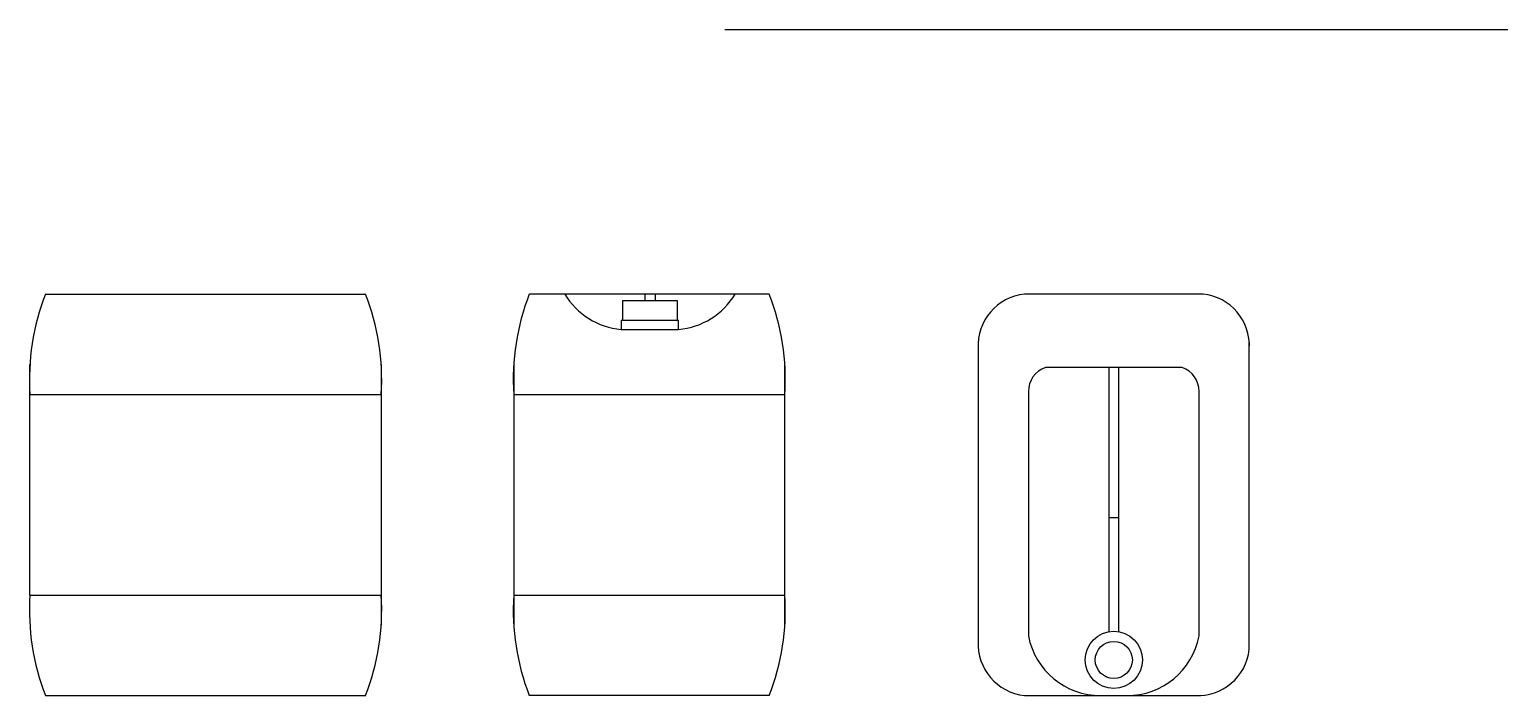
# Model space of a CAD drawing. Header units: millimetres. Extents: x 19989 to 114677, y -6335 to 49043.
# Drawn here: x 20237 to 21701, y 18775 to 19439 of the extents above; entities that cross this region are included whole.
import ezdxf

# ---------------------------------------------------------------- set-up
doc = ezdxf.new("R2010")
doc.units = ezdxf.units.MM
doc.header["$MEASUREMENT"] = 0

msp = doc.modelspace()

# ---------------------------------------------------------------- linework, layer by layer
msp.add_line((20929.5, 19438.9), (22771.4, 19438.9))
for points in [[(20252.8, 19175.2), (20571.9, 19175.2)], [(20252.8, 19175.2), (20571.9, 19175.2)], [(20973.9, 19175.2), (20734.9, 19175.2)], [(20850.1, 19175.2), (20850.1, 19168.9)], [(20860.1, 19175.2), (20860.1, 19168.9)], [(21406, 19175.2), (21228.2, 19175.2)], [(20855.1, 19148.9), (20850.1, 19148.9), (20845.1, 19148.9), (20840.1, 19148.9), (20835.1, 19148.9), (20830.1, 19148.9), (20828.1, 19148.9), (20828.1, 19168.9), (20855.1, 19168.9), (20882.1, 19168.9), (20882.1, 19148.9), (20855.1, 19148.9)], [(20826.5, 19140), (20883.6, 19140), (20883.6, 19148.9), (20826.5, 19148.9), (20826.5, 19140)], [(21182.1, 19126.7), (21182.1, 18823.8)], [(21452.1, 18821.2), (21452.1, 19126.7)], [(20237.4, 18875.2), (20237.4, 19105.2)], [(20587.4, 19105.2), (20587.4, 18845.2)], [(20719.4, 19105.2), (20719.4, 18845.2)], [(20989.4, 18845.2), (20989.4, 19105.2)], [(21385.2, 19102.1), (21249, 19102.1)], [(21312.1, 19102.1), (21312.1, 18838.8)], [(21322.1, 18838.8), (21322.1, 19102.1)], [(20237.4, 19075.2), (20587.4, 19075.2)], [(20719.4, 19075.2), (20989.4, 19075.2)], [(21232.1, 19079), (21232.1, 18834.6)], [(21402.1, 18834.6), (21402.1, 19079)], [(21312.1, 18952.5), (21322.1, 18952.5)], [(20237.4, 18875.2), (20587.4, 18875.2)], [(20719.4, 18875.2), (20989.4, 18875.2)], [(20252.8, 18775.2), (20571.9, 18775.2)], [(20252.8, 18775.2), (20571.9, 18775.2)], [(20973.9, 18775.2), (20734.9, 18775.2)], [(21228.2, 18775.2), (21403.7, 18775.2)]]:
    msp.add_lwpolyline(points)
for radius in [28.5, 18.5]:
    msp.add_circle((21317.1, 18810.7), radius)
for centre, radius, start, end in [((20471.3, 19090.2), 234.4, 158.737, 183.6693), ((20353.4, 19090.2), 234.4, 356.3307, 21.263), ((20953.3, 19090.2), 234.4, 158.737, 183.6693), ((20832.7, 19212.8), 73, 210.9506, 265.1456), ((20877.4, 19212.8), 73, 274.8544, 329.0494), ((20755.5, 19090.2), 234.4, 356.3307, 21.263), ((21233.7, 19123.8), 51.7, 96.0853, 183.188), ((21400.5, 19123.8), 51.7, 356.812, 83.9147), ((21257.1, 19078.5), 25, 108.9145, 181.147), ((21377.1, 19078.5), 25, 358.853, 71.0855), ((20471.3, 18860.2), 234.4, 176.3307, 201.263), ((20353.4, 18860.2), 234.4, 338.737, 3.6693), ((20953.3, 18860.2), 234.4, 176.3307, 201.263), ((20755.5, 18860.2), 234.4, 338.737, 3.6693), ((21303.9, 18848.3), 73.1, 190.8249, 270.1529), ((21330.3, 18848.3), 73.1, 269.8471, 349.1751), ((21233.7, 18826.7), 51.7, 176.812, 263.9147), ((21400.7, 18826.9), 51.7, 266.6326, 353.7352)]:
    msp.add_arc(centre, radius, start, end)

doc.saveas('drawing.dxf')
